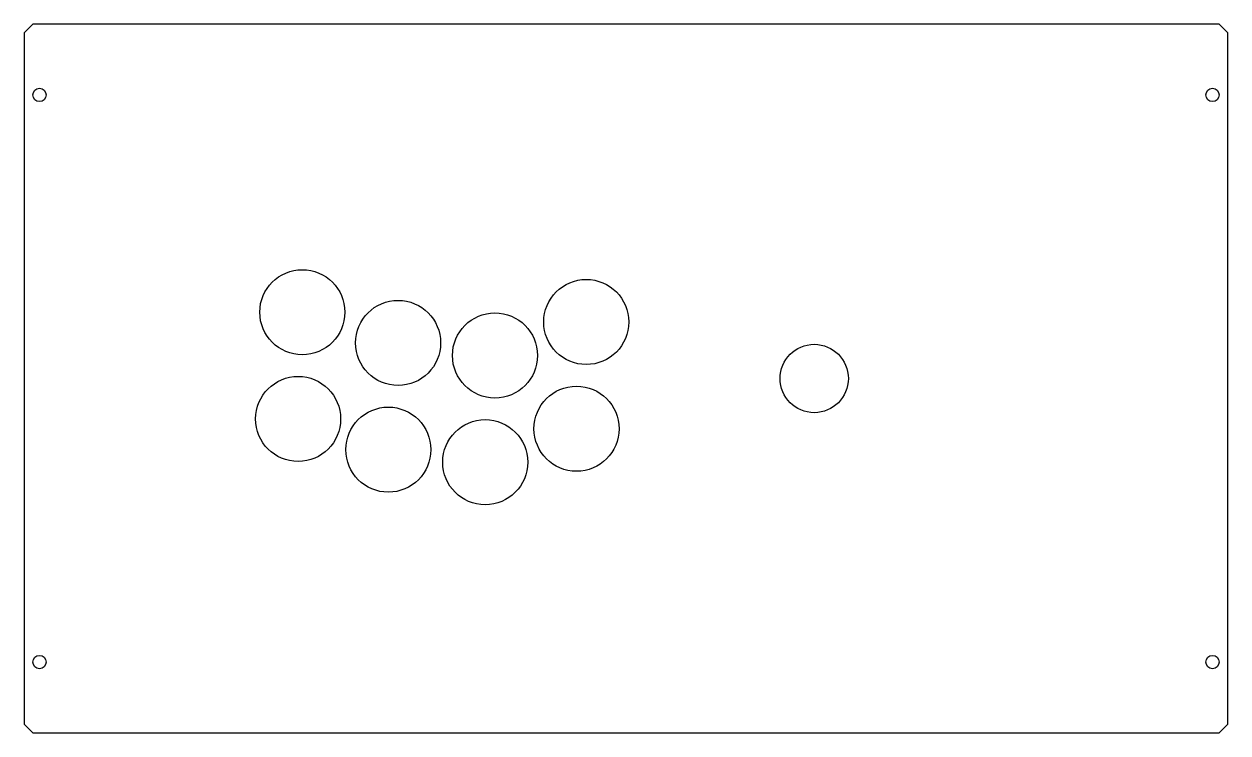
# Model space of a CAD drawing. Header units: millimetres. Extents: x -216 to 216, y -127 to 127.
import ezdxf

# ---------------------------------------------------------------- set-up
doc = ezdxf.new("R2010")
doc.units = ezdxf.units.MM
doc.layers.get('0').update_dxf_attribs({"linetype": 'CONTINUOUS'})

msp = doc.modelspace()

# ---------------------------------------------------------------- linework, layer by layer
msp.add_lwpolyline([(215.9, -123.825), (215.9, 123.825), (212.725, 127), (-212.725, 127), (-215.9, 123.825), (-215.9, -123.825), (-212.725, -127), (212.725, -127)], close=True)
for centre, radius in [((-210.3628, 101.6), 2.3876), ((210.3628, 101.6), 2.3876), ((-116.1, 23.75), 15.25), ((-14.25, 20.25), 15.25), ((-81.75, 12.75), 15.25), ((-47, 8.25), 15.25), ((67.5, 0), 12.25), ((-117.6, -14.5), 15.25), ((-17.75, -18), 15.25), ((-85.25, -25.5), 15.25), ((-50.5, -30), 15.25), ((-210.3628, -101.6), 2.3876), ((210.3628, -101.6), 2.3876)]:
    msp.add_circle(centre, radius)

doc.saveas('drawing.dxf')
